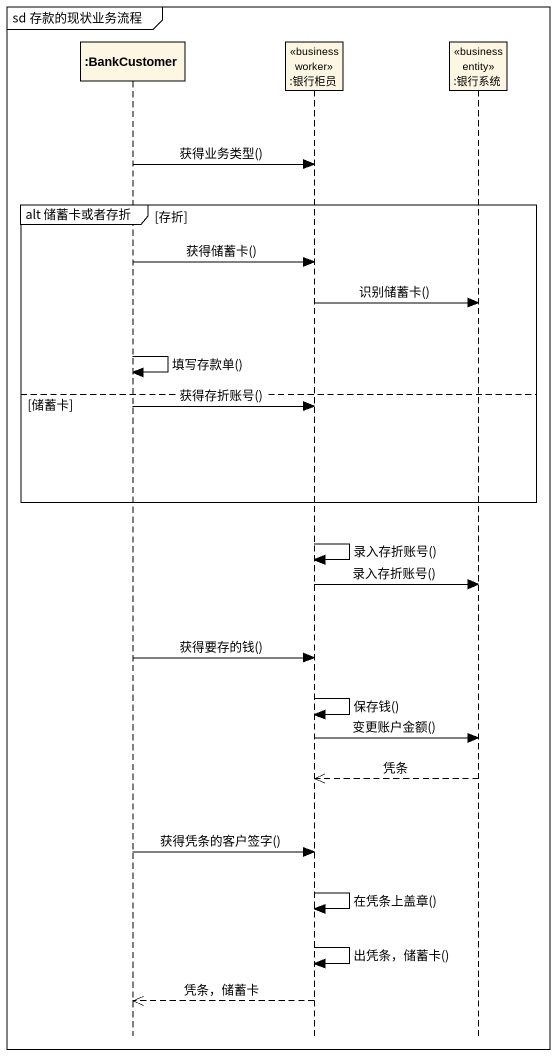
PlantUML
@startuml
mainframe sd 存款的现状业务流程
hide footbox
participant ":BankCustomer" as BankCustomer
participant ":银行柜员" as 银行柜员 <<business worker>>
participant ":银行系统" as 银行系统 <<business entity>>

BankCustomer -> 银行柜员 : 获得业务类型()
group alt 储蓄卡或者存折 [存折]
  BankCustomer -> 银行柜员 : 获得储蓄卡()
  银行柜员 -> 银行系统 : 识别储蓄卡()
  BankCustomer -> BankCustomer : 填写存款单()
else 储蓄卡
  BankCustomer -> 银行柜员 : 获得存折账号()
end
银行柜员 -> 银行柜员 : 录入存折账号()
银行柜员 -> 银行系统 : 录入存折账号()
BankCustomer -> 银行柜员 : 获得要存的钱()
银行柜员 -> 银行柜员 : 保存钱()
银行柜员 -> 银行系统 : 变更账户金额()
银行系统 -->> 银行柜员 : 凭条
BankCustomer -> 银行柜员 : 获得凭条的客户签字()
银行柜员 -> 银行柜员 : 在凭条上盖章()
银行柜员 -> 银行柜员 : 出凭条，储蓄卡()
银行柜员 -->> BankCustomer : 凭条，储蓄卡
@enduml
